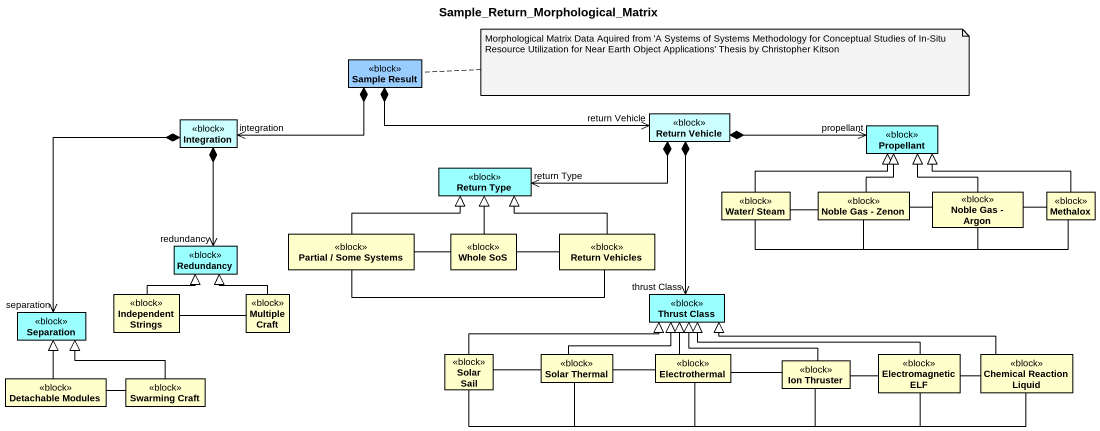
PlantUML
@startuml
title Sample_Return_Morphological_Matrix
hide circle
hide empty members
class "Sample Result" as Sample_Result <<block>> #99CCFF
class Integration <<block>> #CCFFFF
class "Return Vehicle" as Return_Vehicle <<block>> #CCFFFF
class Propellant <<block>> #99FFFF
class "Return Type" as Return_Type <<block>> #99FFFF
class "Water/ Steam" as Water_Steam <<block>>
class "Noble Gas - Zenon" as Noble_Gas_Zenon <<block>>
class "Noble Gas - Argon" as Noble_Gas_Argon <<block>>
class Methalox <<block>>
class "Partial / Some Systems" as Partial_Some_Systems <<block>>
class "Whole SoS" as Whole_SoS <<block>>
class "Return Vehicles" as Return_Vehicles <<block>>
class Redundancy <<block>> #99FFFF
class Separation <<block>> #99FFFF
class "Independent Strings" as Independent_Strings <<block>>
class "Multiple Craft" as Multiple_Craft <<block>>
class "Thrust Class" as Thrust_Class <<block>> #99FFFF
class "Solar Sail" as Solar_Sail <<block>>
class "Solar Thermal" as Solar_Thermal <<block>>
class Electrothermal <<block>>
class "Electromagnetic ELF" as Electromagnetic_ELF <<block>>
class "Chemical Reaction Liquid" as Chemical_Reaction_Liquid <<block>>
class "Detachable Modules" as Detachable_Modules <<block>>
class "Swarming Craft" as Swarming_Craft <<block>>
class "Ion Thruster" as Ion_Thruster <<block>>
Sample_Result *-left-> "integration" Integration
Sample_Result *-right-> "return Vehicle" Return_Vehicle
Integration *--> "redundancy" Redundancy
Integration *--> "separation" Separation
Return_Vehicle *-right-> "propellant" Propellant
Return_Vehicle *-left-> "return Type" Return_Type
Return_Vehicle *--> "thrust Class" Thrust_Class
Water_Steam -right-|> Propellant
Water_Steam -right- Noble_Gas_Zenon
Water_Steam -right- Noble_Gas_Argon
Water_Steam -right- Methalox
Noble_Gas_Zenon -up-|> Propellant
Noble_Gas_Zenon -right- Noble_Gas_Argon
Noble_Gas_Zenon -right- Methalox
Noble_Gas_Argon -up-|> Propellant
Noble_Gas_Argon -right- Methalox
Methalox -left-|> Propellant
Partial_Some_Systems -right-|> Return_Type
Partial_Some_Systems -right- Whole_SoS
Partial_Some_Systems -right- Return_Vehicles
Whole_SoS -up-|> Return_Type
Whole_SoS -right- Return_Vehicles
Return_Vehicles -left-|> Return_Type
Independent_Strings -up-|> Redundancy
Independent_Strings -right- Multiple_Craft
Multiple_Craft -up-|> Redundancy
Solar_Sail -right-|> Thrust_Class
Solar_Sail -right- Electrothermal
Solar_Sail -right- Electromagnetic_ELF
Solar_Sail -right- Chemical_Reaction_Liquid
Solar_Sail -right- Ion_Thruster
Solar_Thermal -right-|> Thrust_Class
Solar_Thermal -left- Solar_Sail
Solar_Thermal -right- Electrothermal
Solar_Thermal -right- Ion_Thruster
Electrothermal -up-|> Thrust_Class
Electrothermal -right- Chemical_Reaction_Liquid
Electrothermal -right- Ion_Thruster
Electromagnetic_ELF -left-|> Thrust_Class
Electromagnetic_ELF -left- Solar_Thermal
Electromagnetic_ELF -left- Electrothermal
Chemical_Reaction_Liquid -left-|> Thrust_Class
Chemical_Reaction_Liquid -left- Solar_Thermal
Chemical_Reaction_Liquid -left- Electromagnetic_ELF
Chemical_Reaction_Liquid -left- Ion_Thruster
Detachable_Modules -up-|> Separation
Detachable_Modules -right- Swarming_Craft
Swarming_Craft -left-|> Separation
Ion_Thruster -left-|> Thrust_Class
Ion_Thruster -right- Electromagnetic_ELF
note right of Sample_Result : Morphological Matrix Data Aquired from 'A Systems of Systems Methodology for Conceptual Studies of In-Situ Resource Utilization for Near Earth Object Applications' Thesis by Christopher Kitson
@enduml
